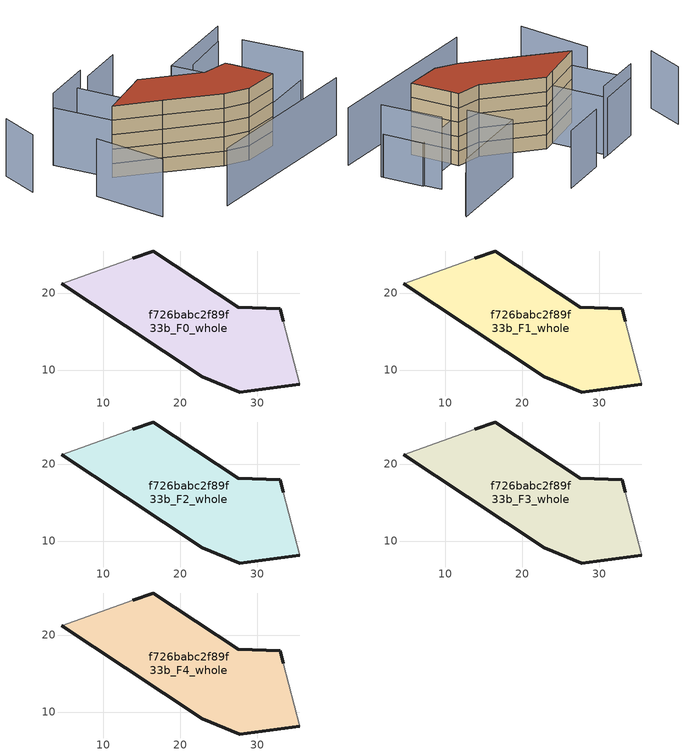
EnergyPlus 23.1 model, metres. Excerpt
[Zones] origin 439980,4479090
f726babc2f89f33b_F0_whole
 floor ground (EU_floor_Construction): 32.97,17.98 33.36,16.33 35.47,8.16 27.7,7.15 22.82,9.1 12.85,15.74 4.61,21.22 13.78,24.49 16.44,25.46 27.47,18.13 z0
 wall outside (EU_wall_Construction): 4.61,21.22 12.85,15.74 22.82,9.1 27.7,7.15 35.47,8.16 / 33.36,16.33 32.97,17.98 27.47,18.13 16.44,25.46 13.78,24.49 z0:3
 wall adiabatic (EU_wall_Construction): 35.47,8.16 33.36,16.33 / 13.78,24.49 4.61,21.22 z0:3
f726babc2f89f33b_F1_whole
 floor to f726babc2f89f33b_F0_whole (EU_floor_Construction): 32.97,17.98 33.36,16.33 35.47,8.16 27.7,7.15 22.82,9.1 12.85,15.74 4.61,21.22 13.78,24.49 16.44,25.46 27.47,18.13 z3
 wall outside (EU_wall_Construction): 4.61,21.22 12.85,15.74 22.82,9.1 27.7,7.15 35.47,8.16 / 33.36,16.33 32.97,17.98 27.47,18.13 16.44,25.46 13.78,24.49 z3:6
 wall adiabatic (EU_wall_Construction): 35.47,8.16 33.36,16.33 / 13.78,24.49 4.61,21.22 z3:6
f726babc2f89f33b_F2_whole
 floor to f726babc2f89f33b_F1_whole (EU_floor_Construction): 32.97,17.98 33.36,16.33 35.47,8.16 27.7,7.15 22.82,9.1 12.85,15.74 4.61,21.22 13.78,24.49 16.44,25.46 27.47,18.13 z6
 wall outside (EU_wall_Construction): 4.61,21.22 12.85,15.74 22.82,9.1 27.7,7.15 35.47,8.16 / 33.36,16.33 32.97,17.98 27.47,18.13 16.44,25.46 13.78,24.49 z6:9
 wall adiabatic (EU_wall_Construction): 35.47,8.16 33.36,16.33 / 13.78,24.49 4.61,21.22 z6:9
f726babc2f89f33b_F3_whole
 floor to f726babc2f89f33b_F2_whole (EU_floor_Construction): 32.97,17.98 33.36,16.33 35.47,8.16 27.7,7.15 22.82,9.1 12.85,15.74 4.61,21.22 13.78,24.49 16.44,25.46 27.47,18.13 z9
 wall outside (EU_wall_Construction): 4.61,21.22 12.85,15.74 22.82,9.1 27.7,7.15 35.47,8.16 / 33.36,16.33 32.97,17.98 27.47,18.13 16.44,25.46 13.78,24.49 z9:12
 wall adiabatic (EU_wall_Construction): 35.47,8.16 33.36,16.33 / 13.78,24.49 4.61,21.22 z9:12
f726babc2f89f33b_F4_whole
 floor to f726babc2f89f33b_F3_whole (EU_floor_Construction): 32.97,17.98 33.36,16.33 35.47,8.16 27.7,7.15 22.82,9.1 12.85,15.74 4.61,21.22 13.78,24.49 16.44,25.46 27.47,18.13 z12
 wall outside (EU_wall_Construction): 4.61,21.22 12.85,15.74 22.82,9.1 27.7,7.15 35.47,8.16 / 33.36,16.33 32.97,17.98 27.47,18.13 16.44,25.46 13.78,24.49 z12:15
 wall adiabatic (EU_wall_Construction): 35.47,8.16 33.36,16.33 / 13.78,24.49 4.61,21.22 z12:15
 roof outside (EU_roof_Construction): 35.47,8.16 33.36,16.33 32.97,17.98 27.47,18.13 16.44,25.46 13.78,24.49 4.61,21.22 12.85,15.74 22.82,9.1 27.7,7.15 z15
shading: 9.98,-3.18 46.88,2.39 / -3.36,17.88 -1.76,2.72 / 32.51,19.77 29.99,28.97 / 29.99,28.97 48.76,34.11 / -8.18,36.63 -10.17,28.11 / 26.26,40.49 16.04,37.68 / 4.61,21.22 1.39,33.3 / 1.39,33.3 10.79,35.82 / 10.79,35.82 14.02,23.74 / 14.02,23.74 4.61,21.22 z0:12; 46.38,10.37 42.78,22.52 / 12.31,36.19 1.38,33.29 z0:15; 48.59,33.75 37.82,30.48 / 33.36,16.33 44.19,19.04 / 44.19,19.04 46.26,10.79 / 46.26,10.79 35.43,8.08 / 35.43,8.08 33.36,16.33 z0:9
[Building]
EU S2 Campaign: North Axis=0; Terrain=City; Solar Distribution=FullExterior
[Site:Location]
Madrid: Latitude=40.5; Longitude=-3.5; Time Zone=1; Elevation=609
[SizingPeriod:WeatherFileDays]
AnnualSizingPeriod: Begin Month=1; Begin Day of Month=1; End Month=12; End Day of Month=31; Day of Week for Start Day=Monday; Use Weather File Daylight Saving Period=No; Use Weather File Rain and Snow Indicators=No
[MATERIAL]
EU_InternalMass_Material: Roughness=MediumRough; Thickness=0.1; Conductivity=1; Density=1800; Specific Heat=900; Thermal Absorptance=0.9; Solar Absorptance=0.7; Visible Absorptance=0.7
[MATERIAL:NOMASS] Roughness=MediumRough; Thermal Absorptance=0.9; Solar Absorptance=0.7; Visible Absorptance=0.7
Name | Thermal Resistance
EU_wall_NoMass | 1.60022
EU_roof_NoMass | 1.57597
EU_floor_NoMass | 0.470652
[CONSTRUCTION]
EU_wall_Construction: EU_wall_NoMass
EU_roof_Construction: EU_roof_NoMass
EU_floor_Construction: EU_floor_NoMass
EU_InternalMass_Construction: EU_InternalMass_Material
[ZONE] Type=1; Multiplier=1; Ceiling Height=autocalculate; Floor Area=autocalculate; Part of Total Floor Area=Yes
Name | Volume
f726babc2f89f33b_F0_whole | 819.167
f726babc2f89f33b_F1_whole; f726babc2f89f33b_F2_whole; f726babc2f89f33b_F3_whole; f726babc2f89f33b_F4_whole | 819.166
[INTERNALMASS] Construction=EU_InternalMass_Construction; Surface Area=273.056
Name | Zone or ZoneList
f726babc2f89f33b_F0_whole_EU_InternalMass | f726babc2f89f33b_F0_whole
f726babc2f89f33b_F1_whole_EU_InternalMass | f726babc2f89f33b_F1_whole
f726babc2f89f33b_F2_whole_EU_InternalMass | f726babc2f89f33b_F2_whole
f726babc2f89f33b_F3_whole_EU_InternalMass | f726babc2f89f33b_F3_whole
f726babc2f89f33b_F4_whole_EU_InternalMass | f726babc2f89f33b_F4_whole
[OTHEREQUIPMENT] Fuel Type=Electricity; Design Level Calculation Method=Watts/Area; Power per Zone Floor Area=1; Fraction Latent=0; Fraction Radiant=0; Fraction Lost=0; Carbon Dioxide Generation Rate=0; EndUse Subcategory=EU_Step8_InternalGains
Name | Zone or ZoneList or Space or SpaceList | Schedule
EU_Step8_InternalGain_f726babc2f89f33b_F0_whole_f000 | f726babc2f89f33b_F0_whole | EU_Step8_GainSchedule_f726babc2f89f33b_F0_whole_f000
EU_Step8_InternalGain_f726babc2f89f33b_F1_whole_f000 | f726babc2f89f33b_F1_whole | EU_Step8_GainSchedule_f726babc2f89f33b_F1_whole_f000
EU_Step8_InternalGain_f726babc2f89f33b_F2_whole_f000 | f726babc2f89f33b_F2_whole | EU_Step8_GainSchedule_f726babc2f89f33b_F2_whole_f000
EU_Step8_InternalGain_f726babc2f89f33b_F3_whole_f000 | f726babc2f89f33b_F3_whole | EU_Step8_GainSchedule_f726babc2f89f33b_F3_whole_f000
EU_Step8_InternalGain_f726babc2f89f33b_F4_whole_f000 | f726babc2f89f33b_F4_whole | EU_Step8_GainSchedule_f726babc2f89f33b_F4_whole_f000
[ZONEVENTILATION:DESIGNFLOWRATE] Schedule=EU_AlwaysOn; Design Flow Rate Calculation Method=AirChanges/Hour; Air Changes per Hour=0.480704; Ventilation Type=Natural; Fan Pressure Rise=0; Fan Total Efficiency=1; Constant Term Coefficient=1; Temperature Term Coefficient=0; Velocity Term Coefficient=0; Velocity Squared Term Coefficient=0; Minimum Indoor Temperature=-100; Maximum Indoor Temperature=100; Delta Temperature=-100; Minimum Outdoor Temperature=-100; Maximum Outdoor Temperature=100; Maximum Wind Speed=40
Name | Zone or ZoneList or Space or SpaceList
EU_ConstantAir_f726babc2f89f33b_F0_whole | f726babc2f89f33b_F0_whole
EU_ConstantAir_f726babc2f89f33b_F1_whole | f726babc2f89f33b_F1_whole
EU_ConstantAir_f726babc2f89f33b_F2_whole | f726babc2f89f33b_F2_whole
EU_ConstantAir_f726babc2f89f33b_F3_whole | f726babc2f89f33b_F3_whole
EU_ConstantAir_f726babc2f89f33b_F4_whole | f726babc2f89f33b_F4_whole
[HVACTEMPLATE:THERMOSTAT] Constant Heating Setpoint=20; Constant Cooling Setpoint=50
EU_HeatOnly_f726babc2f89f33b_F0_whole; EU_HeatOnly_f726babc2f89f33b_F1_whole; EU_HeatOnly_f726babc2f89f33b_F2_whole; EU_HeatOnly_f726babc2f89f33b_F3_whole; EU_HeatOnly_f726babc2f89f33b_F4_whole
[HVACTEMPLATE:ZONE:IDEALLOADSAIRSYSTEM] System Availability Schedule=EU_AlwaysOn; Maximum Heating Supply Air Temperature=50; Minimum Cooling Supply Air Temperature=13; Maximum Heating Supply Air Humidity Ratio=0.0156; Minimum Cooling Supply Air Humidity Ratio=0.0077; Heating Limit=NoLimit; Cooling Limit=NoLimit; Heating Availability Schedule=EU_AlwaysOn; Cooling Availability Schedule=EU_CoolingOff; Dehumidification Control Type=ConstantSensibleHeatRatio; Cooling Sensible Heat Ratio=0.7; Dehumidification Setpoint=60; Humidification Control Type=None; Humidification Setpoint=30; Outdoor Air Method=None; Outdoor Air Flow Rate per Person=0.00944; Outdoor Air Flow Rate per Zone Floor Area=0; Outdoor Air Flow Rate per Zone=0; Demand Controlled Ventilation Type=None; Outdoor Air Economizer Type=NoEconomizer; Heat Recovery Type=None; Sensible Heat Recovery Effectiveness=0.7; Latent Heat Recovery Effectiveness=0.65
Name | Template Thermostat
f726babc2f89f33b_F0_whole | EU_HeatOnly_f726babc2f89f33b_F0_whole
f726babc2f89f33b_F1_whole | EU_HeatOnly_f726babc2f89f33b_F1_whole
f726babc2f89f33b_F2_whole | EU_HeatOnly_f726babc2f89f33b_F2_whole
f726babc2f89f33b_F3_whole | EU_HeatOnly_f726babc2f89f33b_F3_whole
f726babc2f89f33b_F4_whole | EU_HeatOnly_f726babc2f89f33b_F4_whole
[SIZING:ZONE] Zone Cooling Design Supply Air Temperature Input Method=SupplyAirTemperature; Zone Cooling Design Supply Air Temperature=13; Zone Heating Design Supply Air Temperature Input Method=SupplyAirTemperature; Zone Heating Design Supply Air Temperature=50; Zone Cooling Design Supply Air Humidity Ratio=0.008; Zone Heating Design Supply Air Humidity Ratio=0.008; Cooling Design Air Flow Method=DesignDay; Cooling Design Air Flow Rate=0; Cooling Minimum Air Flow per Zone Floor Area=0.000762; Cooling Minimum Air Flow=0; Cooling Minimum Air Flow Fraction=0.2; Heating Design Air Flow Method=DesignDay; Heating Design Air Flow Rate=0; Heating Maximum Air Flow per Zone Floor Area=0.002032; Heating Maximum Air Flow=0.141576; Heating Maximum Air Flow Fraction=0.3; Account for Dedicated Outdoor Air System=No; Dedicated Outdoor Air System Control Strategy=NeutralSupplyAir; Dedicated Outdoor Air Low Setpoint Temperature for Design=autosize; Dedicated Outdoor Air High Setpoint Temperature for Design=autosize; Zone Load Sizing Method=Sensible Load Only No Latent Load; Zone Latent Cooling Design Supply Air Humidity Ratio Input Method=HumidityRatioDifference; Zone Cooling Design Supply Air Humidity Ratio Difference=0.005; Zone Latent Heating Design Supply Air Humidity Ratio Input Method=HumidityRatioDifference; Zone Humidification Design Supply Air Humidity Ratio Difference=0.005
f726babc2f89f33b_F0_whole; f726babc2f89f33b_F1_whole; f726babc2f89f33b_F2_whole; f726babc2f89f33b_F3_whole; f726babc2f89f33b_F4_whole
[SCHEDULE:CONSTANT]
Name | Hourly Value
EU_AlwaysOn | 1
EU_CoolingOff | 0
[SCHEDULE:FILE] Column Number=1; Rows to Skip at Top=0; Number of Hours of Data=8760; Column Separator=Comma; Interpolate to Timestep=No; Minutes per Item=60; Adjust Schedule for Daylight Savings=Yes
Name | File
EU_Step8_GainSchedule_f726babc2f89f33b_F0_whole_f000 | ../../schedules/f726babc2f89f33b/f726babc2f89f33b_F0_whole_f000_gain.csv
EU_Step8_GainSchedule_f726babc2f89f33b_F1_whole_f000 | ../../schedules/f726babc2f89f33b/f726babc2f89f33b_F1_whole_f000_gain.csv
EU_Step8_GainSchedule_f726babc2f89f33b_F2_whole_f000 | ../../schedules/f726babc2f89f33b/f726babc2f89f33b_F2_whole_f000_gain.csv
EU_Step8_GainSchedule_f726babc2f89f33b_F3_whole_f000 | ../../schedules/f726babc2f89f33b/f726babc2f89f33b_F3_whole_f000_gain.csv
EU_Step8_GainSchedule_f726babc2f89f33b_F4_whole_f000 | ../../schedules/f726babc2f89f33b/f726babc2f89f33b_F4_whole_f000_gain.csv
